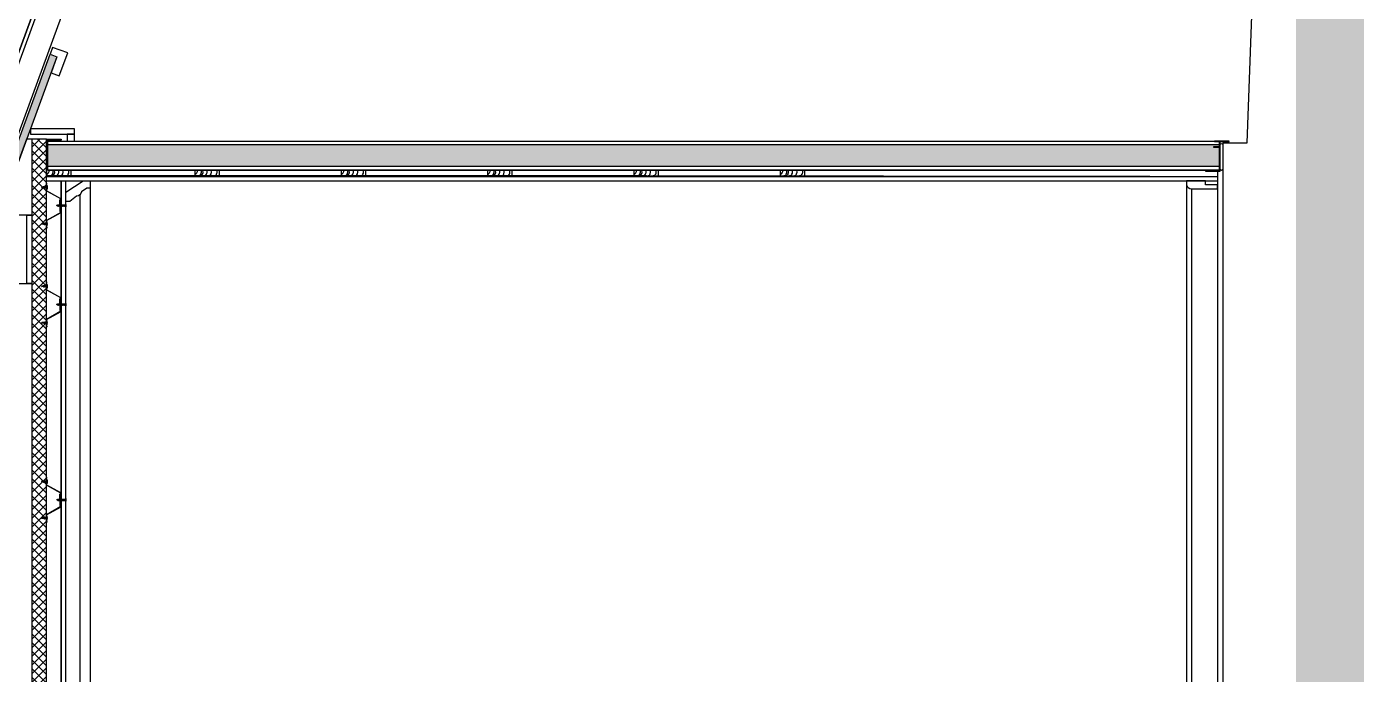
# Model space of a CAD drawing. Header units: inches. Extents: x 203 to 1065, y -1127 to 921.
# Drawn here: x 358.181 to 360.906, y 849 to 850.327 of the extents above; entities that cross this region are included whole.
import ezdxf

# ---------------------------------------------------------------- set-up
doc = ezdxf.new("R2010")
doc.units = ezdxf.units.IN
doc.header["$MEASUREMENT"] = 0
doc.linetypes.add('CONTINUA', pattern=[0])
doc.linetypes.add('DASHED2', pattern=[0.375, 0.25, -0.125])
for name, color, linetype in [('1-PLATEA', 3, 'Continuous'), ('6-Tubo cercha', 7, 'Continuous'), ('CORTE MUROS', 4, 'CONTINUA'), ('CORTE PERFILES Y CERCHA', 3, 'CONTINUA'), ('CORTE PROY', 8, 'CONTINUA')]:
    doc.layers.add(name, color=color, linetype=linetype)

msp = doc.modelspace()

# ---------------------------------------------------------------- hatches: boundary and pattern name
at = {"linetype": 'ByBlock', "true_color": 0x139b48}
h = msp.add_hatch(color=114, dxfattribs=at)
h.dxf.hatch_style = 1
h.paths.add_polyline_path([(363.9322, 908.3504), (361.9322, 908.3504), (361.7822, 904.5916), (361.7822, 892.8156), (361.3322, 890.388), (361.3322, 878.612), (361.032, 864.9255), (361.032, 855.6775), (360.7822, 850.8905), (360.7822, 841.6425), (360.1822, 838.0559), (363.9322, 838.0559)])
at = {"layer": 'CORTE MUROS', "ltscale": 0.5}
h = msp.add_hatch(dxfattribs=at)
h.set_pattern_fill('ANSI38', color=252, scale=0.05, angle=90.1237, style=0)
h.set_pattern_definition([(135.1236939, (355.5922096, 404.4653144), (-0.00440986616, -0.004428948005), []), (225.1236939, (355.5922096, 404.4653144), (-0.00439078432, -0.01326776217), [0.015625, -0.009375])])
h.paths.add_polyline_path([(356.7771, 846.2645), (356.763, 846.2696), (358.2289, 850.2702), (358.2429, 850.2651)])
at = {"layer": 'CORTE MUROS'}
h = msp.add_hatch(dxfattribs=at)
h.set_pattern_fill('HONEY', color=251, scale=0.003, angle=90, style=0)
h.set_pattern_definition([(90, (1578.705644, -1702.4417275), (-0.008248891935, 0.0142875), [0.009525, -0.01905]), (210, (1578.705644, -1702.4417275), (-0.00824889199, -0.014287499969), [0.009525, -0.01905]), (150, (1578.705644, -1702.4417275), (-0.016497783924, 3.1e-11), [-0.01905, 0.009525])])
h.paths.add_polyline_path([(358.2232, 850.0845), (358.2232, 850.0405), (360.6252, 850.0405), (360.6252, 850.0845)])
at = {"layer": 'CORTE PERFILES Y CERCHA', "ltscale": 0.5}
h = msp.add_hatch(dxfattribs=at)
h.set_pattern_fill('_USER', color=251, scale=0.0125, angle=135, style=0, double=1, pattern_type=0)
h.set_pattern_definition([(135, (329.638395, 562.372189), (-0.00883883476, -0.00883883476), []), (225, (329.638395, 562.372189), (0.00883883476, -0.00883883476), [])])
h.paths.add_polyline_path([(358.1912, 850.0965), (358.1912, 842.4325), (358.2212, 842.4325), (358.2212, 850.0965)])
at = {"layer": 'CORTE PERFILES Y CERCHA'}
msp.add_hatch(color=256, dxfattribs=at).paths.add_polyline_path([(358.2212, 850.0345), (358.2212, 850.0965), (358.239, 850.0965), (358.2392, 850.0963), (358.2394, 850.0965), (358.2512, 850.0965), (358.2512, 850.0945), (358.2232, 850.0945), (358.2232, 850.0747), (358.223, 850.0745), (358.2232, 850.0743), (358.2232, 850.0405), (358.2232, 850.0345)])
h = msp.add_hatch(color=256, dxfattribs=at)
h.paths.add_polyline_path([(360.5972, 850.0325), (360.5972, 850.0305), (360.6192, 850.0305), (360.6272, 850.0305), (360.6272, 850.0915), (360.6362, 850.0915), (360.6352, 850.0925), (360.6252, 850.0925), (360.6252, 850.0325)])
h.paths.add_polyline_path([(360.6152, 850.0925), (360.6152, 850.0915), (360.6252, 850.0915), (360.6252, 850.0925)], flags=17)
h.paths.add_polyline_path([(360.6352, 850.0925), (360.6362, 850.0915), (360.6452, 850.0915), (360.6452, 850.0925)])
h.paths.add_polyline_path([(360.6135, 850.0805, 0.388879), (360.6132, 850.0801), (360.6132, 850.08), (360.6252, 850.08), (360.6252, 850.0815)], flags=17)

# ---------------------------------------------------------------- linework, layer by layer
msp.add_circle((359.4347, 846.2175), 5.2552)
at = {"layer": '1-PLATEA', "color": 4}
for p, q in [((360.6822, 850.0885), (360.7122, 850.8885)), ((360.6322, 850.0885), (360.6622, 850.0885)), ((360.6322, 850.0885), (360.6322, 842.4405)), ((360.6322, 850.0885), (360.6822, 850.0885))]:
    msp.add_line(p, q, dxfattribs=at)
at = {"layer": '6-Tubo cercha'}
for points in [[(358.1912, 849.9405), (358.1487, 849.9405), (358.1487, 849.8005), (358.1912, 849.8005)], [(358.1912, 849.8005), (358.1812, 849.8005), (358.1812, 849.9405), (358.1912, 849.9405)]]:
    msp.add_lwpolyline(points, dxfattribs=at)
at = {"layer": 'CORTE MUROS', "color": 3}
for p, q in [((358.2212, 850.0108), (360.6212, 850.0108)), ((358.2252, 850.0325), (360.6252, 850.0325)), ((358.2252, 850.0198), (360.6212, 850.0198))]:
    msp.add_line(p, q, dxfattribs=at)
at = {"layer": 'CORTE MUROS'}
for points in [[(356.7048, 846.291), (358.2083, 850.3944), (358.2619, 850.3748), (356.7583, 846.2714)], [(358.2083, 850.3944), (356.7048, 846.291), (356.7123, 846.2882), (358.2159, 850.3917)]]:
    msp.add_lwpolyline(points, close=True, dxfattribs=at)
for points in [[(356.7771, 846.2645), (356.763, 846.2696), (358.2289, 850.2702), (358.2429, 850.2651), (356.7771, 846.2645)], [(358.2232, 850.0925), (360.6252, 850.0925), (360.6252, 850.0325), (358.2232, 850.0325), (358.2232, 850.0925)]]:
    msp.add_lwpolyline(points, dxfattribs=at)
at = {"layer": 'CORTE MUROS', "color": 7}
for points in [[(360.6252, 850.0845), (358.2232, 850.0845)], [(360.6252, 850.0405), (358.2232, 850.0405)]]:
    msp.add_lwpolyline(points, dxfattribs=at)
at = {"layer": 'CORTE MUROS', "color": 254, "linetype": 'DASHED2', "ltscale": 0.05, "const_width": 0.003, "elevation": 0}
msp.add_lwpolyline([(360.6212, 850.0212), (358.2212, 850.0212)], close=True, dxfattribs=at)
at = {"layer": 'CORTE MUROS', "color": 3}
for points in [[(358.2212, 850.0325), (358.2212, 850.0198), (358.272, 850.0198), (358.272, 850.0325)], [(358.5252, 850.0325), (358.5252, 850.0198), (358.576, 850.0198), (358.576, 850.0325)], [(358.8252, 850.0325), (358.8252, 850.0198), (358.876, 850.0198), (358.876, 850.0325)], [(359.1252, 850.0325), (359.1252, 850.0198), (359.176, 850.0198), (359.176, 850.0325)], [(359.4252, 850.0325), (359.4252, 850.0198), (359.476, 850.0198), (359.476, 850.0325)], [(359.7252, 850.0325), (359.7252, 850.0198), (359.776, 850.0198), (359.776, 850.0325)]]:
    msp.add_lwpolyline(points, close=True, dxfattribs=at)
at = {"layer": 'CORTE MUROS', "color": 7}
for centre, radius, start, end in [((358.2183, 850.0325), 0.00878, 288.9627, 359.9781), ((358.2249, 850.0296), 0.0101, 284.3105, 16.715), ((358.2285, 850.0292), 0.00986, 287.7246, 17.0401), ((358.2365, 850.0294), 0.0101, 284.3105, 16.715), ((358.2445, 850.0293), 0.0112, 301.4112, 16.4414), ((358.2573, 850.0294), 0.0101, 284.3105, 16.715), ((358.5223, 850.0325), 0.00878, 288.9627, 359.9781), ((358.5289, 850.0296), 0.0101, 284.3105, 16.715), ((358.5325, 850.0292), 0.00986, 287.7246, 17.0401), ((358.5405, 850.0294), 0.0101, 284.3105, 16.715), ((358.5485, 850.0293), 0.0112, 301.4112, 16.4414), ((358.5613, 850.0294), 0.0101, 284.3105, 16.715), ((358.8223, 850.0325), 0.00878, 288.9627, 359.9781), ((358.8289, 850.0296), 0.0101, 284.3105, 16.715), ((358.8325, 850.0292), 0.00986, 287.7246, 17.0401), ((358.8405, 850.0294), 0.0101, 284.3105, 16.715), ((358.8485, 850.0293), 0.0112, 301.4112, 16.4414), ((358.8613, 850.0294), 0.0101, 284.3105, 16.715), ((359.1223, 850.0325), 0.00878, 288.9627, 359.9781), ((359.1289, 850.0296), 0.0101, 284.3105, 16.715), ((359.1325, 850.0292), 0.00986, 287.7246, 17.0401), ((359.1405, 850.0294), 0.0101, 284.3105, 16.715), ((359.1485, 850.0293), 0.0112, 301.4112, 16.4414), ((359.1613, 850.0294), 0.0101, 284.3105, 16.715), ((359.4223, 850.0325), 0.00878, 288.9627, 359.9781), ((359.4289, 850.0296), 0.0101, 284.3105, 16.715), ((359.4325, 850.0292), 0.00986, 287.7246, 17.0401), ((359.4405, 850.0294), 0.0101, 284.3105, 16.715), ((359.4485, 850.0293), 0.0112, 301.4112, 16.4414), ((359.4613, 850.0294), 0.0101, 284.3105, 16.715), ((359.7223, 850.0325), 0.00878, 288.9627, 359.9781), ((359.7289, 850.0296), 0.0101, 284.3105, 16.715), ((359.7325, 850.0292), 0.00986, 287.7246, 17.0401), ((359.7405, 850.0294), 0.0101, 284.3105, 16.715), ((359.7485, 850.0293), 0.0112, 301.4112, 16.4414), ((359.7613, 850.0294), 0.0101, 284.3105, 16.715)]:
    msp.add_arc(centre, radius, start, end, dxfattribs=at)
at = {"layer": 'CORTE PERFILES Y CERCHA', "color": 2}
for p, q in [((358.2512, 847.5585), (358.2512, 850.0108)), ((358.2522, 847.5585), (358.2522, 850.0108)), ((358.2612, 847.5585), (358.2612, 850.0108))]:
    msp.add_line(p, q, dxfattribs=at)
at = {"layer": 'CORTE PERFILES Y CERCHA', "color": 4}
msp.add_line((360.6212, 850.0325), (360.6212, 842.4985), dxfattribs=at)
at = {"layer": 'CORTE PERFILES Y CERCHA'}
for p, q in [((358.2147, 849.9983), (358.2109, 849.9975)), ((358.2109, 849.9975), (358.2116, 849.9979)), ((358.2116, 849.9975), (358.2109, 849.9975)), ((358.2109, 849.9975), (358.2116, 849.9971)), ((358.2147, 849.9983), (358.2116, 849.9979)), ((358.2116, 849.9971), (358.2116, 849.9975)), ((358.215, 849.9967), (358.2116, 849.9971)), ((358.2151, 849.9986), (358.2147, 849.9983)), ((358.2147, 849.9983), (358.215, 849.9967)), ((358.2155, 849.9964), (358.215, 849.9967)), ((358.2151, 849.9986), (358.2155, 849.9984)), ((358.2155, 849.9964), (358.2151, 849.9986)), ((358.2164, 849.9985), (358.2155, 849.9984)), ((358.2155, 849.9984), (358.216, 849.9966)), ((358.2155, 849.9964), (358.216, 849.9966)), ((358.2169, 849.9965), (358.216, 849.9966)), ((358.2168, 849.9989), (358.2164, 849.9985)), ((358.2164, 849.9985), (358.2169, 849.9965)), ((358.2168, 849.9989), (358.2173, 849.9986)), ((358.2174, 849.9961), (358.2168, 849.9989)), ((358.2174, 849.9961), (358.2169, 849.9965)), ((358.2182, 849.9987), (358.2173, 849.9986)), ((358.2173, 849.9986), (358.2178, 849.9964)), ((358.2174, 849.9961), (358.2178, 849.9964)), ((358.2187, 849.9963), (358.2178, 849.9964)), ((358.2186, 849.9992), (358.2182, 849.9987)), ((358.2182, 849.9987), (358.2187, 849.9963)), ((358.2186, 849.9992), (358.219, 849.9988)), ((358.2192, 849.9958), (358.2186, 849.9992)), ((358.2192, 849.9958), (358.2187, 849.9963)), ((358.22, 849.9989), (358.219, 849.9988)), ((358.219, 849.9988), (358.2197, 849.9962)), ((358.2192, 849.9958), (358.2197, 849.9962)), ((358.2207, 849.9961), (358.2197, 849.9962)), ((358.2204, 849.9995), (358.22, 849.9989)), ((358.22, 849.9989), (358.2207, 849.9961)), ((358.2204, 849.9995), (358.2208, 849.999)), ((358.2211, 849.9955), (358.2204, 849.9995)), ((358.2211, 849.9955), (358.2207, 849.9961)), ((358.2216, 849.9991), (358.2208, 849.999)), ((358.2208, 849.999), (358.2216, 849.996)), ((358.2211, 849.9955), (358.2216, 849.996)), ((358.2212, 849.999), (358.2212, 850.006)), ((358.2212, 849.9904), (358.2212, 849.9956)), ((358.2216, 849.9991), (358.2216, 850.006)), ((358.2216, 850.006), (358.2216, 850.006)), ((358.2216, 850.0041), (358.2216, 850.006)), ((358.2216, 850.0041), (358.222, 850.0041)), ((358.222, 850.001), (358.2216, 850.0005)), ((358.2216, 849.9991), (358.2216, 850.0005)), ((358.2216, 849.9991), (358.2216, 849.996)), ((358.2216, 849.9907), (358.2216, 849.996)), ((358.2216, 849.9945), (358.2216, 849.996)), ((358.222, 849.9941), (358.2216, 849.9945)), ((358.222, 850.0041), (358.222, 850.006)), ((358.222, 850.001), (358.222, 849.9941)), ((358.2221, 850.0011), (358.2221, 849.994)), ((358.2229, 850.0011), (358.2229, 849.994)), ((358.2234, 849.9975), (358.2229, 849.9975)), ((358.2442, 849.9609), (358.2419, 849.9601)), ((358.2446, 849.9612), (358.2443, 849.9609)), ((358.2443, 849.9609), (358.2447, 849.9592)), ((358.2446, 849.9612), (358.2449, 849.9611)), ((358.245, 849.9588), (358.2446, 849.9612)), ((358.245, 849.9588), (358.2447, 849.9592)), ((358.2455, 849.9613), (358.2449, 849.9611)), ((358.2449, 849.9611), (358.2453, 849.9592)), ((358.245, 849.9588), (358.2453, 849.9592)), ((358.2461, 849.959), (358.2453, 849.9592)), ((358.2458, 849.9616), (358.2455, 849.9613)), ((358.2455, 849.9613), (358.2461, 849.959)), ((358.2458, 849.9616), (358.2462, 849.9613)), ((358.2464, 849.9586), (358.2458, 849.9616)), ((358.2464, 849.9586), (358.2461, 849.959)), ((358.2462, 849.9613), (358.2467, 849.959)), ((358.2468, 849.9613), (358.2462, 849.9613)), ((358.2464, 849.9586), (358.2467, 849.959)), ((358.2474, 849.959), (358.2467, 849.959)), ((358.2472, 849.9616), (358.2468, 849.9613)), ((358.2468, 849.9613), (358.2474, 849.959)), ((358.2472, 849.9616), (358.2475, 849.9613)), ((358.2477, 849.9586), (358.2472, 849.9616)), ((358.2477, 849.9586), (358.2474, 849.959)), ((358.2475, 849.9613), (358.2481, 849.959)), ((358.2482, 849.9613), (358.2475, 849.9613)), ((358.2477, 849.9586), (358.2481, 849.959)), ((358.2487, 849.959), (358.2481, 849.959)), ((358.2485, 849.9616), (358.2482, 849.9613)), ((358.2482, 849.9613), (358.2487, 849.959)), ((358.2485, 849.9616), (358.2489, 849.9613)), ((358.2491, 849.9586), (358.2485, 849.9616)), ((358.2491, 849.9586), (358.2487, 849.959)), ((358.2489, 849.9613), (358.2494, 849.959)), ((358.2495, 849.9613), (358.2489, 849.9613)), ((358.2491, 849.9586), (358.2494, 849.959)), ((358.2501, 849.959), (358.2494, 849.959)), ((358.2499, 849.9616), (358.2495, 849.9613)), ((358.2495, 849.9613), (358.2501, 849.959)), ((358.2499, 849.9616), (358.2502, 849.9613)), ((358.2504, 849.9586), (358.2499, 849.9616)), ((358.2504, 849.9586), (358.2501, 849.959)), ((358.2502, 849.9613), (358.2508, 849.959)), ((358.2509, 849.9613), (358.2502, 849.9613)), ((358.2504, 849.9586), (358.2508, 849.959)), ((358.2514, 849.959), (358.2508, 849.959)), ((358.2512, 849.9616), (358.2509, 849.9613)), ((358.2509, 849.9613), (358.2514, 849.959)), ((358.2512, 849.9616), (358.2516, 849.9613)), ((358.2518, 849.9586), (358.2512, 849.9616)), ((358.2518, 849.9586), (358.2514, 849.959)), ((358.2516, 849.9613), (358.2521, 849.959)), ((358.2523, 849.9613), (358.2516, 849.9613)), ((358.2518, 849.9586), (358.2521, 849.959)), ((358.2528, 849.959), (358.2521, 849.959)), ((358.2528, 849.959), (358.2521, 849.959)), ((358.2526, 849.9616), (358.2523, 849.9613)), ((358.2523, 849.9613), (358.2528, 849.959)), ((358.2523, 849.9613), (358.2528, 849.959)), ((358.2526, 849.9616), (358.253, 849.9613)), ((358.2532, 849.9586), (358.2526, 849.9616)), ((358.2532, 849.9586), (358.2528, 849.959)), ((358.253, 849.9613), (358.2535, 849.959)), ((358.2536, 849.9613), (358.253, 849.9613)), ((358.2532, 849.9586), (358.2535, 849.959)), ((358.2542, 849.959), (358.2535, 849.959)), ((358.254, 849.9616), (358.2536, 849.9613)), ((358.2536, 849.9613), (358.2542, 849.959)), ((358.2536, 849.9613), (358.2542, 849.959)), ((358.2536, 849.9613), (358.2542, 849.959)), ((358.254, 849.9616), (358.2543, 849.9613)), ((358.2545, 849.9586), (358.254, 849.9616)), ((358.2545, 849.9586), (358.2542, 849.959)), ((358.2543, 849.9613), (358.2549, 849.959)), ((358.255, 849.9613), (358.2543, 849.9613)), ((358.2545, 849.9586), (358.2549, 849.959)), ((358.2555, 849.959), (358.2549, 849.959)), ((358.2553, 849.9616), (358.255, 849.9613)), ((358.255, 849.9613), (358.2555, 849.959)), ((358.255, 849.9613), (358.2555, 849.959)), ((358.255, 849.9613), (358.2555, 849.959)), ((358.2553, 849.9616), (358.2557, 849.9613)), ((358.2559, 849.9586), (358.2553, 849.9616)), ((358.2559, 849.9586), (358.2555, 849.959)), ((358.2557, 849.9613), (358.2562, 849.959)), ((358.2563, 849.9613), (358.2557, 849.9613)), ((358.2559, 849.9586), (358.2562, 849.959)), ((358.2569, 849.959), (358.2562, 849.959)), ((358.2567, 849.9616), (358.2563, 849.9613)), ((358.2563, 849.9613), (358.2569, 849.959)), ((358.2567, 849.9616), (358.257, 849.9613)), ((358.2572, 849.9586), (358.2567, 849.9616)), ((358.2572, 849.9586), (358.2569, 849.959)), ((358.2572, 849.9586), (358.2569, 849.959)), ((358.257, 849.9613), (358.2576, 849.959)), ((358.2577, 849.9613), (358.257, 849.9613)), ((358.2572, 849.9586), (358.2576, 849.959)), ((358.2572, 849.9586), (358.2576, 849.959)), ((358.2582, 849.959), (358.2576, 849.959)), ((358.258, 849.9616), (358.2577, 849.9613)), ((358.2577, 849.9613), (358.2582, 849.959)), ((358.258, 849.9616), (358.2584, 849.9613)), ((358.2586, 849.9586), (358.258, 849.9616)), ((358.2586, 849.9586), (358.2582, 849.959)), ((358.2586, 849.9586), (358.2582, 849.959)), ((358.2583, 849.9613), (358.2589, 849.959)), ((358.2596, 849.9613), (358.2583, 849.9613)), ((358.2589, 849.9613), (358.2584, 849.9613)), ((358.2586, 849.9586), (358.2589, 849.959)), ((358.2586, 849.9586), (358.2589, 849.959)), ((358.2595, 849.959), (358.2589, 849.959)), ((358.2596, 849.959), (358.2589, 849.959)), ((358.2612, 849.9627), (358.2596, 849.9613)), ((358.2612, 849.9575), (358.2596, 849.959)), ((358.2612, 849.9601), (358.2608, 849.9601)), ((358.2612, 849.9627), (358.2612, 849.9575)), ((358.2212, 849.9298), (358.2212, 849.9247)), ((358.2216, 849.9295), (358.2216, 849.9243)), ((358.2109, 849.9227), (358.2116, 849.9232)), ((358.2116, 849.9227), (358.2109, 849.9227)), ((358.2109, 849.9227), (358.2116, 849.9223)), ((358.2147, 849.922), (358.2109, 849.9227)), ((358.215, 849.9235), (358.2116, 849.9232)), ((358.2116, 849.9232), (358.2116, 849.9227)), ((358.2147, 849.922), (358.2116, 849.9223)), ((358.2147, 849.922), (358.215, 849.9235)), ((358.2151, 849.9216), (358.2147, 849.922)), ((358.2155, 849.9239), (358.215, 849.9235)), ((358.2155, 849.9239), (358.2151, 849.9216)), ((358.2151, 849.9216), (358.2155, 849.9219)), ((358.2155, 849.9239), (358.216, 849.9236)), ((358.2155, 849.9219), (358.216, 849.9236)), ((358.2164, 849.9218), (358.2155, 849.9219)), ((358.2169, 849.9237), (358.216, 849.9236)), ((358.2164, 849.9218), (358.2169, 849.9237)), ((358.2168, 849.9213), (358.2164, 849.9218)), ((358.2174, 849.9242), (358.2168, 849.9213)), ((358.2168, 849.9213), (358.2173, 849.9217)), ((358.2174, 849.9242), (358.2169, 849.9237)), ((358.2173, 849.9217), (358.2178, 849.9239)), ((358.2182, 849.9216), (358.2173, 849.9217)), ((358.2174, 849.9242), (358.2178, 849.9239)), ((358.2187, 849.924), (358.2178, 849.9239)), ((358.2182, 849.9216), (358.2187, 849.924)), ((358.2186, 849.921), (358.2182, 849.9216)), ((358.2192, 849.9244), (358.2186, 849.921)), ((358.2186, 849.921), (358.219, 849.9215)), ((358.2192, 849.9244), (358.2187, 849.924)), ((358.219, 849.9215), (358.2197, 849.9241)), ((358.22, 849.9214), (358.219, 849.9215)), ((358.2192, 849.9244), (358.2197, 849.9241)), ((358.2207, 849.9242), (358.2197, 849.9241)), ((358.22, 849.9214), (358.2207, 849.9242)), ((358.2204, 849.9207), (358.22, 849.9214)), ((358.2211, 849.9247), (358.2204, 849.9207)), ((358.2204, 849.9207), (358.2208, 849.9213)), ((358.2211, 849.9247), (358.2207, 849.9242)), ((358.2208, 849.9213), (358.2216, 849.9243)), ((358.2216, 849.9212), (358.2208, 849.9213)), ((358.2211, 849.9247), (358.2216, 849.9243)), ((358.2212, 849.9212), (358.2212, 849.9143)), ((358.222, 849.9262), (358.2216, 849.9257)), ((358.2216, 849.9257), (358.2216, 849.9197)), ((358.2216, 849.9212), (358.2216, 849.9243)), ((358.2216, 849.9212), (358.2216, 849.9143)), ((358.222, 849.9193), (358.2216, 849.9197)), ((358.2216, 849.9162), (358.2216, 849.9143)), ((358.2216, 849.9162), (358.222, 849.9162)), ((358.2216, 849.9143), (358.2216, 849.9143)), ((358.222, 849.9193), (358.222, 849.9262)), ((358.222, 849.9162), (358.222, 849.9143)), ((358.2221, 849.9192), (358.2221, 849.9263)), ((358.2229, 849.9192), (358.2229, 849.9263)), ((358.2234, 849.9227), (358.2229, 849.9227)), ((358.2147, 849.7956), (358.2109, 849.7948)), ((358.2109, 849.7948), (358.2116, 849.7952)), ((358.2116, 849.7948), (358.2109, 849.7948)), ((358.2109, 849.7948), (358.2116, 849.7944)), ((358.2147, 849.7956), (358.2116, 849.7952)), ((358.2116, 849.7944), (358.2116, 849.7948)), ((358.215, 849.794), (358.2116, 849.7944)), ((358.2151, 849.796), (358.2147, 849.7956)), ((358.2147, 849.7956), (358.215, 849.794)), ((358.2155, 849.7937), (358.215, 849.794)), ((358.2151, 849.796), (358.2155, 849.7957)), ((358.2155, 849.7937), (358.2151, 849.796)), ((358.2164, 849.7958), (358.2155, 849.7957)), ((358.2155, 849.7957), (358.216, 849.7939)), ((358.2155, 849.7937), (358.216, 849.7939)), ((358.2169, 849.7938), (358.216, 849.7939)), ((358.2168, 849.7962), (358.2164, 849.7958)), ((358.2164, 849.7958), (358.2169, 849.7938)), ((358.2168, 849.7962), (358.2173, 849.7959)), ((358.2174, 849.7934), (358.2168, 849.7962)), ((358.2174, 849.7934), (358.2169, 849.7938)), ((358.2182, 849.796), (358.2173, 849.7959)), ((358.2173, 849.7959), (358.2178, 849.7937)), ((358.2174, 849.7934), (358.2178, 849.7937)), ((358.2187, 849.7936), (358.2178, 849.7937)), ((358.2186, 849.7965), (358.2182, 849.796)), ((358.2182, 849.796), (358.2187, 849.7936)), ((358.2186, 849.7965), (358.219, 849.7961)), ((358.2192, 849.7931), (358.2186, 849.7965)), ((358.2192, 849.7931), (358.2187, 849.7936)), ((358.22, 849.7962), (358.219, 849.7961)), ((358.219, 849.7961), (358.2197, 849.7935)), ((358.2192, 849.7931), (358.2197, 849.7935)), ((358.2207, 849.7934), (358.2197, 849.7935)), ((358.2204, 849.7968), (358.22, 849.7962)), ((358.22, 849.7962), (358.2207, 849.7934)), ((358.2204, 849.7968), (358.2208, 849.7963)), ((358.2211, 849.7928), (358.2204, 849.7968)), ((358.2211, 849.7928), (358.2207, 849.7934)), ((358.2216, 849.7964), (358.2208, 849.7963)), ((358.2208, 849.7963), (358.2216, 849.7933)), ((358.2211, 849.7928), (358.2216, 849.7933)), ((358.2212, 849.7963), (358.2212, 849.8033)), ((358.2212, 849.7877), (358.2212, 849.7929)), ((358.2216, 849.7964), (358.2216, 849.8033)), ((358.2216, 849.8033), (358.2216, 849.8033)), ((358.2216, 849.8014), (358.2216, 849.8033)), ((358.2216, 849.8014), (358.222, 849.8014)), ((358.222, 849.7983), (358.2216, 849.7978)), ((358.2216, 849.7964), (358.2216, 849.7978)), ((358.2216, 849.7964), (358.2216, 849.7933)), ((358.2216, 849.788), (358.2216, 849.7933)), ((358.2216, 849.7918), (358.2216, 849.7933)), ((358.222, 849.7914), (358.2216, 849.7918)), ((358.222, 849.8014), (358.222, 849.8033)), ((358.222, 849.7983), (358.222, 849.7914)), ((358.2221, 849.7984), (358.2221, 849.7913)), ((358.2229, 849.7984), (358.2229, 849.7913)), ((358.2234, 849.7948), (358.2229, 849.7948)), ((358.2442, 849.7582), (358.2419, 849.7574)), ((358.2446, 849.7585), (358.2443, 849.7582)), ((358.2443, 849.7582), (358.2447, 849.7565)), ((358.2446, 849.7585), (358.2449, 849.7584)), ((358.245, 849.7562), (358.2446, 849.7585)), ((358.245, 849.7561), (358.2447, 849.7565)), ((358.2455, 849.7586), (358.2449, 849.7584)), ((358.2449, 849.7584), (358.2453, 849.7565)), ((358.245, 849.7561), (358.2453, 849.7565)), ((358.2461, 849.7563), (358.2453, 849.7565)), ((358.2458, 849.7589), (358.2455, 849.7586)), ((358.2455, 849.7586), (358.2461, 849.7563)), ((358.2458, 849.7589), (358.2462, 849.7586)), ((358.2464, 849.7559), (358.2458, 849.7589)), ((358.2464, 849.7559), (358.2461, 849.7563)), ((358.2462, 849.7586), (358.2467, 849.7563)), ((358.2468, 849.7586), (358.2462, 849.7586)), ((358.2464, 849.7559), (358.2467, 849.7563)), ((358.2474, 849.7563), (358.2467, 849.7563)), ((358.2472, 849.7589), (358.2468, 849.7586)), ((358.2468, 849.7586), (358.2474, 849.7563)), ((358.2472, 849.7589), (358.2475, 849.7586)), ((358.2477, 849.7559), (358.2472, 849.7589)), ((358.2477, 849.7559), (358.2474, 849.7563)), ((358.2475, 849.7586), (358.2481, 849.7563)), ((358.2482, 849.7586), (358.2475, 849.7586)), ((358.2477, 849.7559), (358.2481, 849.7563)), ((358.2487, 849.7563), (358.2481, 849.7563)), ((358.2485, 849.7589), (358.2482, 849.7586)), ((358.2482, 849.7586), (358.2487, 849.7563)), ((358.2485, 849.7589), (358.2489, 849.7586)), ((358.2491, 849.7559), (358.2485, 849.7589)), ((358.2491, 849.7559), (358.2487, 849.7563)), ((358.2489, 849.7586), (358.2494, 849.7563)), ((358.2495, 849.7586), (358.2489, 849.7586)), ((358.2491, 849.7559), (358.2494, 849.7563)), ((358.2501, 849.7563), (358.2494, 849.7563)), ((358.2499, 849.7589), (358.2495, 849.7586)), ((358.2495, 849.7586), (358.2501, 849.7563)), ((358.2499, 849.7589), (358.2502, 849.7586)), ((358.2504, 849.7559), (358.2499, 849.7589)), ((358.2504, 849.7559), (358.2501, 849.7563)), ((358.2502, 849.7586), (358.2508, 849.7563)), ((358.2509, 849.7586), (358.2502, 849.7586)), ((358.2504, 849.7559), (358.2508, 849.7563)), ((358.2514, 849.7563), (358.2508, 849.7563)), ((358.2512, 849.7589), (358.2509, 849.7586)), ((358.2509, 849.7586), (358.2514, 849.7563)), ((358.2512, 849.7589), (358.2516, 849.7586)), ((358.2518, 849.7559), (358.2512, 849.7589)), ((358.2518, 849.7559), (358.2514, 849.7563)), ((358.2516, 849.7586), (358.2521, 849.7563)), ((358.2523, 849.7586), (358.2516, 849.7586)), ((358.2518, 849.7559), (358.2521, 849.7563)), ((358.2528, 849.7563), (358.2521, 849.7563)), ((358.2528, 849.7563), (358.2521, 849.7563)), ((358.2526, 849.7589), (358.2523, 849.7586)), ((358.2523, 849.7586), (358.2528, 849.7563)), ((358.2523, 849.7586), (358.2528, 849.7563)), ((358.2526, 849.7589), (358.253, 849.7586)), ((358.2532, 849.7559), (358.2526, 849.7589)), ((358.2532, 849.7559), (358.2528, 849.7563)), ((358.253, 849.7586), (358.2535, 849.7563)), ((358.2536, 849.7586), (358.253, 849.7586)), ((358.2532, 849.7559), (358.2535, 849.7563)), ((358.2542, 849.7563), (358.2535, 849.7563)), ((358.254, 849.7589), (358.2536, 849.7586)), ((358.2536, 849.7586), (358.2542, 849.7563)), ((358.2536, 849.7586), (358.2542, 849.7563)), ((358.2536, 849.7586), (358.2542, 849.7563)), ((358.254, 849.7589), (358.2543, 849.7586)), ((358.2545, 849.7559), (358.254, 849.7589)), ((358.2545, 849.7559), (358.2542, 849.7563)), ((358.2543, 849.7586), (358.2549, 849.7563)), ((358.255, 849.7586), (358.2543, 849.7586)), ((358.2545, 849.7559), (358.2549, 849.7563)), ((358.2555, 849.7563), (358.2549, 849.7563)), ((358.2553, 849.7589), (358.255, 849.7586)), ((358.255, 849.7586), (358.2555, 849.7563)), ((358.255, 849.7586), (358.2555, 849.7563)), ((358.255, 849.7586), (358.2555, 849.7563)), ((358.2553, 849.7589), (358.2557, 849.7586)), ((358.2559, 849.7559), (358.2553, 849.7589)), ((358.2559, 849.7559), (358.2555, 849.7563)), ((358.2557, 849.7586), (358.2562, 849.7563)), ((358.2563, 849.7586), (358.2557, 849.7586)), ((358.2559, 849.7559), (358.2562, 849.7563)), ((358.2569, 849.7563), (358.2562, 849.7563)), ((358.2567, 849.7589), (358.2563, 849.7586)), ((358.2563, 849.7586), (358.2569, 849.7563)), ((358.2567, 849.7589), (358.257, 849.7586)), ((358.2572, 849.7559), (358.2567, 849.7589)), ((358.2572, 849.7559), (358.2569, 849.7563)), ((358.2572, 849.7559), (358.2569, 849.7563)), ((358.257, 849.7586), (358.2576, 849.7563)), ((358.2577, 849.7586), (358.257, 849.7586)), ((358.2572, 849.7559), (358.2576, 849.7563)), ((358.2572, 849.7559), (358.2576, 849.7563)), ((358.2582, 849.7563), (358.2576, 849.7563)), ((358.258, 849.7589), (358.2577, 849.7586)), ((358.2577, 849.7586), (358.2582, 849.7563)), ((358.258, 849.7589), (358.2584, 849.7586)), ((358.2586, 849.7559), (358.258, 849.7589)), ((358.2586, 849.7559), (358.2582, 849.7563)), ((358.2586, 849.7559), (358.2582, 849.7563)), ((358.2583, 849.7586), (358.2589, 849.7563)), ((358.2596, 849.7586), (358.2583, 849.7586)), ((358.2589, 849.7586), (358.2584, 849.7586)), ((358.2586, 849.7559), (358.2589, 849.7563)), ((358.2586, 849.7559), (358.2589, 849.7563)), ((358.2595, 849.7563), (358.2589, 849.7563)), ((358.2596, 849.7563), (358.2589, 849.7563)), ((358.2612, 849.76), (358.2596, 849.7586)), ((358.2612, 849.7548), (358.2596, 849.7563)), ((358.2612, 849.7574), (358.2608, 849.7574)), ((358.2612, 849.76), (358.2612, 849.7548)), ((358.2109, 849.7201), (358.2116, 849.7205)), ((358.2116, 849.7201), (358.2109, 849.7201)), ((358.2109, 849.7201), (358.2116, 849.7196)), ((358.2147, 849.7193), (358.2109, 849.7201)), ((358.215, 849.7208), (358.2116, 849.7205)), ((358.2116, 849.7205), (358.2116, 849.7201)), ((358.2147, 849.7193), (358.2116, 849.7196)), ((358.2147, 849.7193), (358.215, 849.7208)), ((358.2151, 849.7189), (358.2147, 849.7193)), ((358.2155, 849.7212), (358.215, 849.7208)), ((358.2155, 849.7212), (358.2151, 849.7189)), ((358.2151, 849.7189), (358.2155, 849.7192)), ((358.2155, 849.7212), (358.216, 849.721)), ((358.2155, 849.7192), (358.216, 849.721)), ((358.2164, 849.7191), (358.2155, 849.7192)), ((358.2169, 849.7211), (358.216, 849.721)), ((358.2164, 849.7191), (358.2169, 849.7211)), ((358.2168, 849.7186), (358.2164, 849.7191)), ((358.2174, 849.7215), (358.2168, 849.7186)), ((358.2168, 849.7186), (358.2173, 849.719)), ((358.2174, 849.7215), (358.2169, 849.7211)), ((358.2173, 849.719), (358.2178, 849.7212)), ((358.2182, 849.7189), (358.2173, 849.719)), ((358.2174, 849.7215), (358.2178, 849.7212)), ((358.2187, 849.7213), (358.2178, 849.7212)), ((358.2182, 849.7189), (358.2187, 849.7213)), ((358.2186, 849.7184), (358.2182, 849.7189)), ((358.2192, 849.7218), (358.2186, 849.7184)), ((358.2186, 849.7184), (358.219, 849.7188)), ((358.2192, 849.7218), (358.2187, 849.7213)), ((358.219, 849.7188), (358.2197, 849.7214)), ((358.22, 849.7187), (358.219, 849.7188)), ((358.2192, 849.7218), (358.2197, 849.7214)), ((358.2207, 849.7215), (358.2197, 849.7214)), ((358.22, 849.7187), (358.2207, 849.7215)), ((358.2204, 849.7181), (358.22, 849.7187)), ((358.2211, 849.7221), (358.2204, 849.7181)), ((358.2204, 849.7181), (358.2208, 849.7186)), ((358.2211, 849.7221), (358.2207, 849.7215)), ((358.2208, 849.7186), (358.2216, 849.7216)), ((358.2216, 849.7185), (358.2208, 849.7186)), ((358.2211, 849.7221), (358.2216, 849.7216)), ((358.2212, 849.7271), (358.2212, 849.722)), ((358.2212, 849.7186), (358.2212, 849.7116)), ((358.2216, 849.7268), (358.2216, 849.7216)), ((358.222, 849.7235), (358.2216, 849.7231)), ((358.2216, 849.7231), (358.2216, 849.7171)), ((358.2216, 849.7185), (358.2216, 849.7216)), ((358.2216, 849.7185), (358.2216, 849.7116)), ((358.222, 849.7166), (358.2216, 849.7171)), ((358.2216, 849.7135), (358.2216, 849.7116)), ((358.2216, 849.7135), (358.222, 849.7135)), ((358.2216, 849.7116), (358.2216, 849.7116)), ((358.222, 849.7166), (358.222, 849.7235)), ((358.222, 849.7135), (358.222, 849.7116)), ((358.2221, 849.7165), (358.2221, 849.7236)), ((358.2229, 849.7165), (358.2229, 849.7236)), ((358.2234, 849.7201), (358.2229, 849.7201)), ((358.2147, 849.3956), (358.2109, 849.3948)), ((358.2109, 849.3948), (358.2116, 849.3952)), ((358.2116, 849.3948), (358.2109, 849.3948)), ((358.2109, 849.3948), (358.2116, 849.3944)), ((358.2147, 849.3956), (358.2116, 849.3952)), ((358.2116, 849.3944), (358.2116, 849.3948)), ((358.215, 849.394), (358.2116, 849.3944)), ((358.2151, 849.396), (358.2147, 849.3956)), ((358.2147, 849.3956), (358.215, 849.394)), ((358.2155, 849.3937), (358.215, 849.394)), ((358.2151, 849.396), (358.2155, 849.3957)), ((358.2155, 849.3937), (358.2151, 849.396)), ((358.2164, 849.3958), (358.2155, 849.3957)), ((358.2155, 849.3957), (358.216, 849.3939)), ((358.2155, 849.3937), (358.216, 849.3939)), ((358.2169, 849.3938), (358.216, 849.3939)), ((358.2168, 849.3962), (358.2164, 849.3958)), ((358.2164, 849.3958), (358.2169, 849.3938)), ((358.2168, 849.3962), (358.2173, 849.3959)), ((358.2174, 849.3934), (358.2168, 849.3962)), ((358.2174, 849.3934), (358.2169, 849.3938)), ((358.2182, 849.396), (358.2173, 849.3959)), ((358.2173, 849.3959), (358.2178, 849.3937)), ((358.2174, 849.3934), (358.2178, 849.3937)), ((358.2187, 849.3936), (358.2178, 849.3937)), ((358.2186, 849.3965), (358.2182, 849.396)), ((358.2182, 849.396), (358.2187, 849.3936)), ((358.2186, 849.3965), (358.219, 849.3961)), ((358.2192, 849.3931), (358.2186, 849.3965)), ((358.2192, 849.3931), (358.2187, 849.3936)), ((358.22, 849.3962), (358.219, 849.3961)), ((358.219, 849.3961), (358.2197, 849.3935)), ((358.2192, 849.3931), (358.2197, 849.3935)), ((358.2207, 849.3934), (358.2197, 849.3935)), ((358.2204, 849.3968), (358.22, 849.3962)), ((358.22, 849.3962), (358.2207, 849.3934)), ((358.2204, 849.3968), (358.2208, 849.3963)), ((358.2211, 849.3928), (358.2204, 849.3968)), ((358.2211, 849.3928), (358.2207, 849.3934)), ((358.2216, 849.3964), (358.2208, 849.3963)), ((358.2208, 849.3963), (358.2216, 849.3933)), ((358.2211, 849.3928), (358.2216, 849.3933)), ((358.2212, 849.3963), (358.2212, 849.4033)), ((358.2212, 849.3877), (358.2212, 849.3929)), ((358.2216, 849.3964), (358.2216, 849.4033)), ((358.2216, 849.4033), (358.2216, 849.4033)), ((358.2216, 849.4014), (358.2216, 849.4033)), ((358.2216, 849.4014), (358.222, 849.4014)), ((358.222, 849.3983), (358.2216, 849.3978)), ((358.2216, 849.3964), (358.2216, 849.3978)), ((358.2216, 849.3964), (358.2216, 849.3933)), ((358.2216, 849.388), (358.2216, 849.3933)), ((358.2216, 849.3918), (358.2216, 849.3933)), ((358.222, 849.3914), (358.2216, 849.3918)), ((358.222, 849.4014), (358.222, 849.4033)), ((358.222, 849.3983), (358.222, 849.3914)), ((358.2221, 849.3984), (358.2221, 849.3913)), ((358.2229, 849.3984), (358.2229, 849.3913)), ((358.2234, 849.3948), (358.2229, 849.3948)), ((358.2442, 849.3582), (358.2419, 849.3574)), ((358.2446, 849.3585), (358.2443, 849.3582)), ((358.2443, 849.3582), (358.2447, 849.3565)), ((358.2446, 849.3585), (358.2449, 849.3584)), ((358.245, 849.3562), (358.2446, 849.3585)), ((358.245, 849.3561), (358.2447, 849.3565)), ((358.2455, 849.3586), (358.2449, 849.3584)), ((358.2449, 849.3584), (358.2453, 849.3565)), ((358.245, 849.3561), (358.2453, 849.3565)), ((358.2461, 849.3563), (358.2453, 849.3565)), ((358.2458, 849.3589), (358.2455, 849.3586)), ((358.2455, 849.3586), (358.2461, 849.3563)), ((358.2458, 849.3589), (358.2462, 849.3586)), ((358.2464, 849.3559), (358.2458, 849.3589)), ((358.2464, 849.3559), (358.2461, 849.3563)), ((358.2462, 849.3586), (358.2467, 849.3563)), ((358.2468, 849.3586), (358.2462, 849.3586)), ((358.2464, 849.3559), (358.2467, 849.3563)), ((358.2474, 849.3563), (358.2467, 849.3563)), ((358.2472, 849.3589), (358.2468, 849.3586)), ((358.2468, 849.3586), (358.2474, 849.3563)), ((358.2472, 849.3589), (358.2475, 849.3586)), ((358.2477, 849.3559), (358.2472, 849.3589)), ((358.2477, 849.3559), (358.2474, 849.3563)), ((358.2475, 849.3586), (358.2481, 849.3563)), ((358.2482, 849.3586), (358.2475, 849.3586)), ((358.2477, 849.3559), (358.2481, 849.3563)), ((358.2487, 849.3563), (358.2481, 849.3563)), ((358.2485, 849.3589), (358.2482, 849.3586)), ((358.2482, 849.3586), (358.2487, 849.3563)), ((358.2485, 849.3589), (358.2489, 849.3586)), ((358.2491, 849.3559), (358.2485, 849.3589)), ((358.2491, 849.3559), (358.2487, 849.3563)), ((358.2489, 849.3586), (358.2494, 849.3563)), ((358.2495, 849.3586), (358.2489, 849.3586)), ((358.2491, 849.3559), (358.2494, 849.3563)), ((358.2501, 849.3563), (358.2494, 849.3563)), ((358.2499, 849.3589), (358.2495, 849.3586)), ((358.2495, 849.3586), (358.2501, 849.3563)), ((358.2499, 849.3589), (358.2502, 849.3586)), ((358.2504, 849.3559), (358.2499, 849.3589)), ((358.2504, 849.3559), (358.2501, 849.3563)), ((358.2502, 849.3586), (358.2508, 849.3563)), ((358.2509, 849.3586), (358.2502, 849.3586)), ((358.2504, 849.3559), (358.2508, 849.3563)), ((358.2514, 849.3563), (358.2508, 849.3563)), ((358.2512, 849.3589), (358.2509, 849.3586)), ((358.2509, 849.3586), (358.2514, 849.3563)), ((358.2512, 849.3589), (358.2516, 849.3586)), ((358.2518, 849.3559), (358.2512, 849.3589)), ((358.2518, 849.3559), (358.2514, 849.3563)), ((358.2516, 849.3586), (358.2521, 849.3563)), ((358.2523, 849.3586), (358.2516, 849.3586)), ((358.2518, 849.3559), (358.2521, 849.3563)), ((358.2528, 849.3563), (358.2521, 849.3563)), ((358.2528, 849.3563), (358.2521, 849.3563)), ((358.2526, 849.3589), (358.2523, 849.3586)), ((358.2523, 849.3586), (358.2528, 849.3563)), ((358.2523, 849.3586), (358.2528, 849.3563)), ((358.2526, 849.3589), (358.253, 849.3586)), ((358.2532, 849.3559), (358.2526, 849.3589)), ((358.2532, 849.3559), (358.2528, 849.3563)), ((358.253, 849.3586), (358.2535, 849.3563)), ((358.2536, 849.3586), (358.253, 849.3586)), ((358.2532, 849.3559), (358.2535, 849.3563)), ((358.2542, 849.3563), (358.2535, 849.3563)), ((358.254, 849.3589), (358.2536, 849.3586)), ((358.2536, 849.3586), (358.2542, 849.3563)), ((358.2536, 849.3586), (358.2542, 849.3563)), ((358.2536, 849.3586), (358.2542, 849.3563)), ((358.254, 849.3589), (358.2543, 849.3586)), ((358.2545, 849.3559), (358.254, 849.3589)), ((358.2545, 849.3559), (358.2542, 849.3563)), ((358.2543, 849.3586), (358.2549, 849.3563)), ((358.255, 849.3586), (358.2543, 849.3586)), ((358.2545, 849.3559), (358.2549, 849.3563)), ((358.2555, 849.3563), (358.2549, 849.3563)), ((358.2553, 849.3589), (358.255, 849.3586)), ((358.255, 849.3586), (358.2555, 849.3563)), ((358.255, 849.3586), (358.2555, 849.3563)), ((358.255, 849.3586), (358.2555, 849.3563)), ((358.2553, 849.3589), (358.2557, 849.3586)), ((358.2559, 849.3559), (358.2553, 849.3589)), ((358.2559, 849.3559), (358.2555, 849.3563)), ((358.2557, 849.3586), (358.2562, 849.3563)), ((358.2563, 849.3586), (358.2557, 849.3586)), ((358.2559, 849.3559), (358.2562, 849.3563)), ((358.2569, 849.3563), (358.2562, 849.3563)), ((358.2567, 849.3589), (358.2563, 849.3586)), ((358.2563, 849.3586), (358.2569, 849.3563)), ((358.2567, 849.3589), (358.257, 849.3586)), ((358.2572, 849.3559), (358.2567, 849.3589)), ((358.2572, 849.3559), (358.2569, 849.3563)), ((358.2572, 849.3559), (358.2569, 849.3563)), ((358.257, 849.3586), (358.2576, 849.3563)), ((358.2577, 849.3586), (358.257, 849.3586)), ((358.2572, 849.3559), (358.2576, 849.3563)), ((358.2572, 849.3559), (358.2576, 849.3563)), ((358.2582, 849.3563), (358.2576, 849.3563)), ((358.258, 849.3589), (358.2577, 849.3586)), ((358.2577, 849.3586), (358.2582, 849.3563)), ((358.258, 849.3589), (358.2584, 849.3586)), ((358.2586, 849.3559), (358.258, 849.3589)), ((358.2586, 849.3559), (358.2582, 849.3563)), ((358.2586, 849.3559), (358.2582, 849.3563)), ((358.2583, 849.3586), (358.2589, 849.3563)), ((358.2596, 849.3586), (358.2583, 849.3586)), ((358.2589, 849.3586), (358.2584, 849.3586)), ((358.2586, 849.3559), (358.2589, 849.3563)), ((358.2586, 849.3559), (358.2589, 849.3563)), ((358.2595, 849.3563), (358.2589, 849.3563)), ((358.2596, 849.3563), (358.2589, 849.3563)), ((358.2612, 849.36), (358.2596, 849.3586)), ((358.2612, 849.3548), (358.2596, 849.3563)), ((358.2612, 849.3574), (358.2608, 849.3574)), ((358.2612, 849.36), (358.2612, 849.3548)), ((358.2109, 849.3201), (358.2116, 849.3205)), ((358.2116, 849.3201), (358.2109, 849.3201)), ((358.2109, 849.3201), (358.2116, 849.3196)), ((358.2147, 849.3193), (358.2109, 849.3201)), ((358.215, 849.3208), (358.2116, 849.3205)), ((358.2116, 849.3205), (358.2116, 849.3201)), ((358.2147, 849.3193), (358.2116, 849.3196)), ((358.2147, 849.3193), (358.215, 849.3208)), ((358.2151, 849.3189), (358.2147, 849.3193)), ((358.2155, 849.3212), (358.215, 849.3208)), ((358.2155, 849.3212), (358.2151, 849.3189)), ((358.2151, 849.3189), (358.2155, 849.3192)), ((358.2155, 849.3212), (358.216, 849.321)), ((358.2155, 849.3192), (358.216, 849.321)), ((358.2164, 849.3191), (358.2155, 849.3192)), ((358.2169, 849.3211), (358.216, 849.321)), ((358.2164, 849.3191), (358.2169, 849.3211)), ((358.2168, 849.3186), (358.2164, 849.3191)), ((358.2174, 849.3215), (358.2168, 849.3186)), ((358.2168, 849.3186), (358.2173, 849.319)), ((358.2174, 849.3215), (358.2169, 849.3211)), ((358.2173, 849.319), (358.2178, 849.3212)), ((358.2182, 849.3189), (358.2173, 849.319)), ((358.2174, 849.3215), (358.2178, 849.3212)), ((358.2187, 849.3213), (358.2178, 849.3212)), ((358.2182, 849.3189), (358.2187, 849.3213)), ((358.2186, 849.3184), (358.2182, 849.3189)), ((358.2192, 849.3218), (358.2186, 849.3184)), ((358.2186, 849.3184), (358.219, 849.3188)), ((358.2192, 849.3218), (358.2187, 849.3213)), ((358.219, 849.3188), (358.2197, 849.3214)), ((358.22, 849.3187), (358.219, 849.3188)), ((358.2192, 849.3218), (358.2197, 849.3214)), ((358.2207, 849.3215), (358.2197, 849.3214)), ((358.22, 849.3187), (358.2207, 849.3215)), ((358.2204, 849.3181), (358.22, 849.3187)), ((358.2211, 849.3221), (358.2204, 849.3181)), ((358.2204, 849.3181), (358.2208, 849.3186)), ((358.2211, 849.3221), (358.2207, 849.3215)), ((358.2208, 849.3186), (358.2216, 849.3216)), ((358.2216, 849.3185), (358.2208, 849.3186)), ((358.2211, 849.3221), (358.2216, 849.3216)), ((358.2212, 849.3271), (358.2212, 849.322)), ((358.2212, 849.3186), (358.2212, 849.3116)), ((358.2216, 849.3268), (358.2216, 849.3216)), ((358.222, 849.3235), (358.2216, 849.3231)), ((358.2216, 849.3231), (358.2216, 849.3171)), ((358.2216, 849.3185), (358.2216, 849.3216)), ((358.2216, 849.3185), (358.2216, 849.3116)), ((358.222, 849.3166), (358.2216, 849.3171)), ((358.2216, 849.3135), (358.2216, 849.3116)), ((358.2216, 849.3135), (358.222, 849.3135)), ((358.2216, 849.3116), (358.2216, 849.3116)), ((358.222, 849.3166), (358.222, 849.3235)), ((358.222, 849.3135), (358.222, 849.3116)), ((358.2221, 849.3165), (358.2221, 849.3236)), ((358.2229, 849.3165), (358.2229, 849.3236)), ((358.2234, 849.3201), (358.2229, 849.3201)), ((358.2216, 849.0014), (358.222, 849.0014))]:
    msp.add_line(p, q, dxfattribs=at)
for points in [[(358.2341, 850.2843), (358.2289, 850.2702), (358.2429, 850.2651), (358.2308, 850.2322), (358.2477, 850.226), (358.265, 850.2729)], [(358.2789, 850.1065), (358.2789, 850.1175), (358.1889, 850.1175), (358.1889, 850.1065)], [(358.2789, 850.1065), (358.2639, 850.1065), (358.2639, 850.0925), (358.2789, 850.0925)]]:
    msp.add_lwpolyline(points, close=True, dxfattribs=at)
for points in [[(358.1802, 842.4325), (358.2212, 842.4325), (358.2212, 850.0965), (358.1802, 850.0965), (356.7771, 846.2645), (358.1802, 842.4325)], [(358.2232, 850.0743), (358.2232, 850.0345), (358.2212, 850.0345), (358.2212, 850.0965), (358.239, 850.0965), (358.2392, 850.0963), (358.2394, 850.0965), (358.2512, 850.0965), (358.2512, 850.0945), (358.2232, 850.0945), (358.2232, 850.0747), (358.223, 850.0745), (358.2232, 850.0743)], [(358.2488, 849.9616), (358.2488, 849.9718), (358.2507, 849.9727), (358.2507, 849.9738), (358.2212, 849.9904)], [(358.2216, 849.9907), (358.2512, 849.9743), (358.2512, 849.9724), (358.2493, 849.9715), (358.2493, 849.9613)], [(358.2488, 849.959), (358.2488, 849.9485), (358.2507, 849.9475), (358.2507, 849.9464), (358.2212, 849.9298)], [(358.2216, 849.9295), (358.2512, 849.9459), (358.2512, 849.9478), (358.2493, 849.9488), (358.2493, 849.9588)], [(358.2488, 849.7589), (358.2488, 849.7691), (358.2507, 849.77), (358.2507, 849.7711), (358.2212, 849.7877)], [(358.2216, 849.788), (358.2512, 849.7716), (358.2512, 849.7697), (358.2493, 849.7688), (358.2493, 849.7586)], [(358.2488, 849.7563), (358.2488, 849.7458), (358.2507, 849.7449), (358.2507, 849.7437), (358.2212, 849.7271)], [(358.2216, 849.7268), (358.2512, 849.7433), (358.2512, 849.7452), (358.2493, 849.7461), (358.2493, 849.7561)], [(358.2488, 849.3589), (358.2488, 849.3691), (358.2507, 849.37), (358.2507, 849.3711), (358.2212, 849.3877)], [(358.2216, 849.388), (358.2512, 849.3716), (358.2512, 849.3697), (358.2493, 849.3688), (358.2493, 849.3586)], [(358.2488, 849.3563), (358.2488, 849.3458), (358.2507, 849.3449), (358.2507, 849.3437), (358.2212, 849.3271)], [(358.2216, 849.3268), (358.2512, 849.3433), (358.2512, 849.3452), (358.2493, 849.3461), (358.2493, 849.3561)]]:
    msp.add_lwpolyline(points, dxfattribs=at)
at = {"layer": 'CORTE PERFILES Y CERCHA', "color": 2}
msp.add_lwpolyline([(358.1912, 850.0965), (358.1912, 842.4325), (358.2212, 842.4325), (358.2212, 850.0965)], close=True, dxfattribs=at)
at = {"layer": 'CORTE PERFILES Y CERCHA'}
for points in [[(360.6452, 850.0925), (360.6152, 850.0925), (360.6152, 850.0915), (360.6252, 850.0915), (360.6252, 850.0815), (360.6135, 850.0805, 0.388879), (360.6132, 850.0801), (360.6132, 850.08), (360.6252, 850.08), (360.6252, 850.0325), (360.5972, 850.0325), (360.5972, 850.0305), (360.6272, 850.0305), (360.6272, 850.0915), (360.6452, 850.0915)], [(360.6272, 850.0349), (360.6272, 850.0849, -1), (360.6322, 850.0849), (360.6322, 850.0349, -1)], [(358.2612, 849.9688), (358.2612, 849.9879), (358.2968, 850.0108), (358.3112, 850.0108), (358.3112, 849.9959), (358.3042, 849.9959), (358.2933, 849.9886, -0.359853), (358.2832, 849.9798), (358.269, 849.9688)]]:
    msp.add_lwpolyline(points, format="xyb", close=True, dxfattribs=at)
at = {"layer": 'CORTE PERFILES Y CERCHA', "color": 3}
msp.add_lwpolyline([(360.568, 849.9948), (360.6212, 849.9948), (360.6212, 850.0028), (360.5972, 850.0028), (360.5972, 850.0108), (360.5582, 850.0108), (360.5582, 850.0028, 0.355123)], format="xyb", close=True, dxfattribs=at)
at = {"layer": 'CORTE PERFILES Y CERCHA'}
for centre, radius, start, end in [((358.2216, 850.006), 0.000437, 0, 180), ((358.2225, 850.0011), 0.000403, 0, 180), ((358.2225, 849.994), 0.000403, 180, 0), ((358.2136, 849.9975), 0.00976, 342.0915, 17.9085), ((358.2423, 849.9569), 0.00322, 43.6548, 98.0284), ((358.2216, 849.9143), 0.000437, 180, 0), ((358.2225, 849.9263), 0.000403, 0, 180), ((358.2225, 849.9192), 0.000403, 180, 0), ((358.2136, 849.9227), 0.00976, 342.0915, 17.9085), ((358.2216, 849.8033), 0.000437, 0, 180), ((358.2225, 849.7984), 0.000403, 0, 180), ((358.2225, 849.7913), 0.000403, 180, 0), ((358.2136, 849.7948), 0.00976, 342.0915, 17.9085), ((358.2423, 849.7542), 0.00322, 43.6548, 98.0284), ((358.2216, 849.7116), 0.000437, 180, 0), ((358.2225, 849.7236), 0.000403, 0, 180), ((358.2225, 849.7165), 0.000403, 180, 0), ((358.2136, 849.7201), 0.00976, 342.0915, 17.9085), ((358.2216, 849.4033), 0.000437, 0, 180), ((358.2225, 849.3984), 0.000403, 0, 180), ((358.2225, 849.3913), 0.000403, 180, 0), ((358.2136, 849.3948), 0.00976, 342.0915, 17.9085), ((358.2423, 849.3542), 0.00322, 43.6548, 98.0284), ((358.2216, 849.3116), 0.000437, 180, 0), ((358.2225, 849.3236), 0.000403, 0, 180), ((358.2225, 849.3165), 0.000403, 180, 0), ((358.2136, 849.3201), 0.00976, 342.0915, 17.9085)]:
    msp.add_arc(centre, radius, start, end, dxfattribs=at)
at = {"layer": 'CORTE PROY', "ltscale": 0.5}
for p, q in [((358.2898, 849.9824), (358.2898, 847.5869)), ((358.3112, 849.9959), (358.3112, 847.5734)), ((360.5582, 850.0028), (360.5582, 847.5576)), ((360.568, 849.9948), (360.568, 847.5576))]:
    msp.add_line(p, q, dxfattribs=at)

doc.saveas('drawing.dxf')
